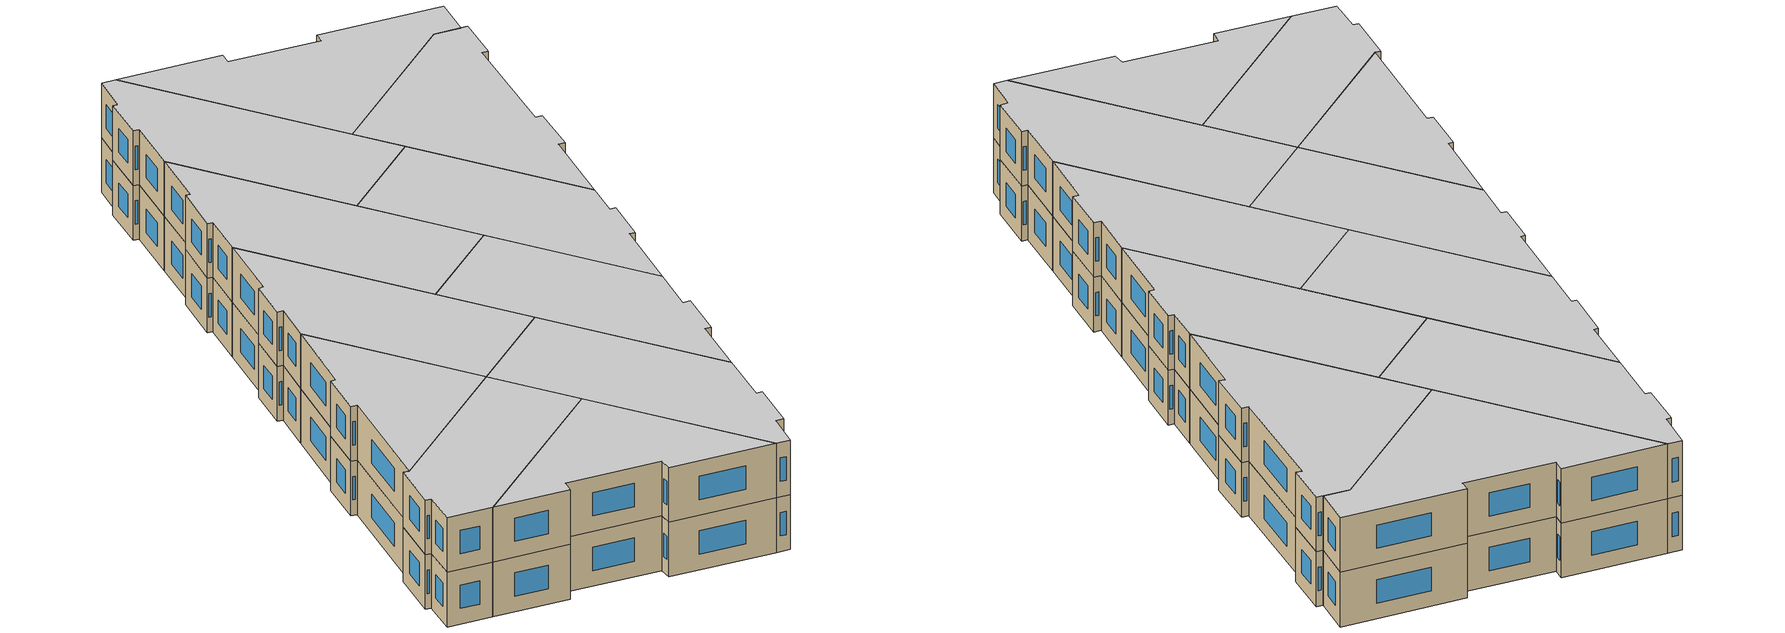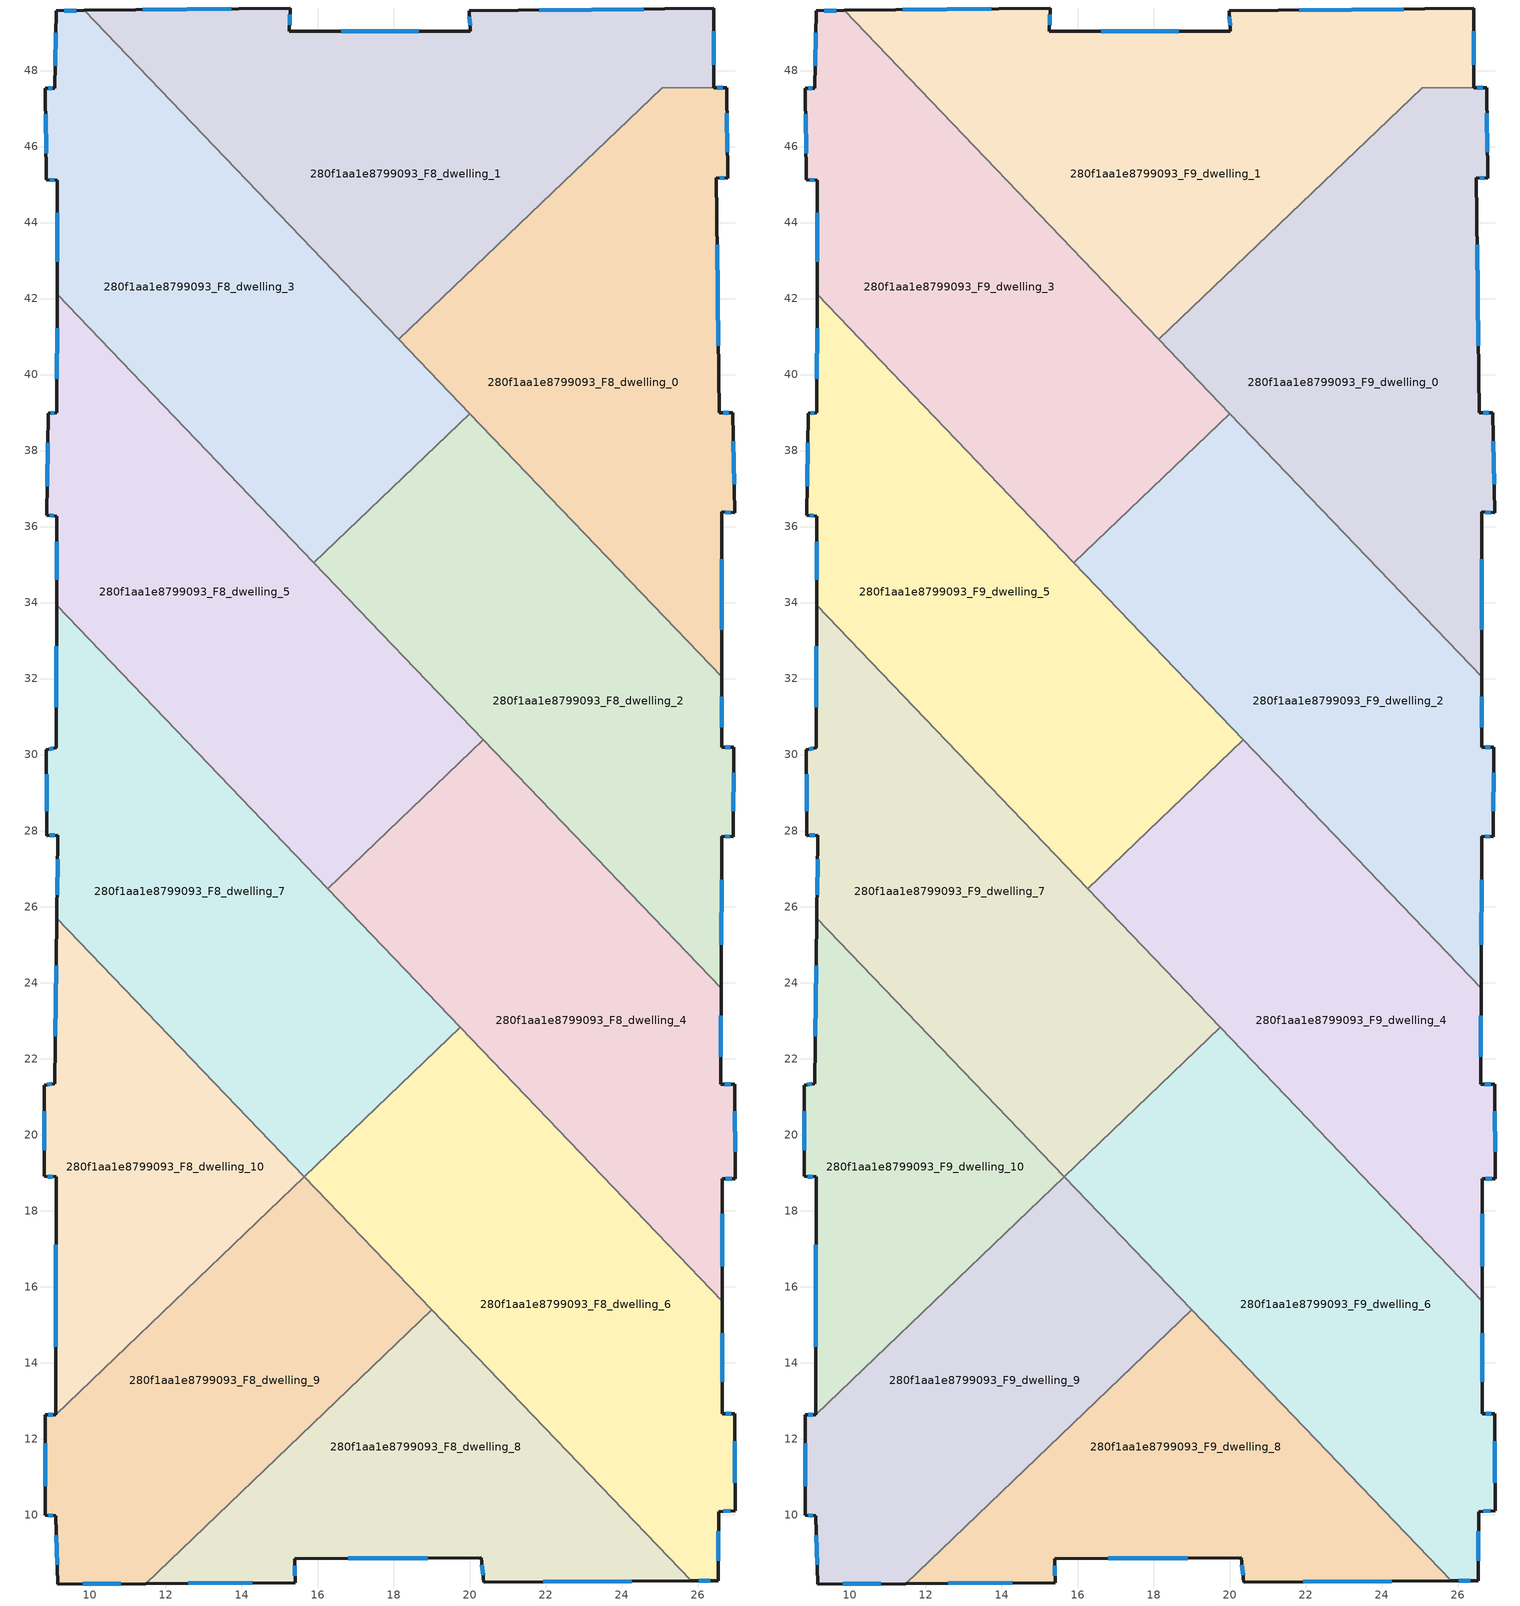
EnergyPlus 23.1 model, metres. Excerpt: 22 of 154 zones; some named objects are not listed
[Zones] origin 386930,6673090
280f1aa1e8799093_F8_dwelling_0
 floor to 280f1aa1e8799093_F7_dwelling_0 (EU_floor_Construction): 26.76,47.55 26.79,45.16 26.49,45.18 26.57,38.99 26.93,39 26.97,36.36 26.63,36.39 26.64,32.05 18.14,40.92 25.05,47.54 z24
 wall outside (EU_wall_Construction): 26.64,32.05 26.63,36.39 26.97,36.36 26.93,39 26.57,38.99 26.49,45.18 26.79,45.16 26.76,47.55 26.42,47.55 z24:27
 wall to 280f1aa1e8799093_F8_dwelling_1 (EU_wall_Construction): 26.42,47.55 25.05,47.54 18.14,40.92 z24:27
 wall to 280f1aa1e8799093_F8_dwelling_2 (EU_wall_Construction): 20.01,38.97 26.64,32.05 z24:27
 wall to 280f1aa1e8799093_F8_dwelling_3 (EU_wall_Construction): 18.14,40.92 20.01,38.97 z24:27
 window (EU_Window_Construction): 26.82,38.99 26.67,38.99 / 26.96,37.11 26.94,38.24 / 26.73,36.38 26.88,36.37 / 26.64,33.29 26.63,35.15 / 26.66,47.55 26.52,47.55 / 26.78,45.85 26.77,46.87 / 26.58,45.17 26.71,45.17 / 26.55,40.76 26.51,43.41 z24.86:26.14
280f1aa1e8799093_F8_dwelling_1
 floor to 280f1aa1e8799093_F7_dwelling_1 (EU_floor_Construction): 26.43,49.63 26.42,47.55 25.05,47.54 18.14,40.92 9.85,49.58 15.28,49.64 15.26,49.04 20.02,49.04 19.99,49.57 z24
 wall outside (EU_wall_Construction): 26.42,47.55 26.43,49.63 19.99,49.57 20.02,49.04 15.26,49.04 15.28,49.64 9.85,49.58 z24:27
 wall to 280f1aa1e8799093_F8_dwelling_3 (EU_wall_Construction): 9.85,49.58 18.14,40.92 z24:27
 window (EU_Window_Construction): 13.73,49.63 11.4,49.6 / 15.26,49.21 15.27,49.47 / 18.66,49.04 16.62,49.04 / 20,49.42 20.01,49.19 / 24.59,49.62 21.83,49.59 / 26.42,48.15 26.43,49.04 z24.86:26.14
280f1aa1e8799093_F8_dwelling_10
 floor to 280f1aa1e8799093_F7_dwelling_10 (EU_floor_Construction): 9.14,25.69 15.65,18.89 9.11,12.63 9.12,18.89 8.81,18.9 8.81,21.3 9.09,21.34 z24
 wall outside (EU_wall_Construction): 9.14,25.69 9.09,21.34 8.81,21.3 8.81,18.9 9.12,18.89 9.11,12.63 z24:27
 wall to 280f1aa1e8799093_F8_dwelling_7 (EU_wall_Construction): 15.65,18.89 9.14,25.69 z24:27
 wall to 280f1aa1e8799093_F8_dwelling_9 (EU_wall_Construction): 9.11,12.63 15.65,18.89 z24:27
 window (EU_Window_Construction): 9.01,21.33 8.89,21.31 / 9.13,24.45 9.1,22.59 / 9.11,17.1 9.11,14.42 / 8.9,18.9 9.03,18.89 / 8.81,20.62 8.81,19.59 z24.86:26.14
280f1aa1e8799093_F8_dwelling_2
 floor to 280f1aa1e8799093_F7_dwelling_2 (EU_floor_Construction): 26.64,32.05 26.64,30.2 26.95,30.19 26.94,27.84 26.63,27.85 26.62,23.85 15.9,35.04 20.01,38.97 z24
 wall outside (EU_wall_Construction): 26.62,23.85 26.63,27.85 26.94,27.84 26.95,30.19 26.64,30.2 26.64,32.05 z24:27
 wall to 280f1aa1e8799093_F8_dwelling_3 (EU_wall_Construction): 20.01,38.97 15.9,35.04 z24:27
 wall to 280f1aa1e8799093_F8_dwelling_4 (EU_wall_Construction): 20.36,30.39 26.62,23.85 z24:27
 wall to 280f1aa1e8799093_F8_dwelling_5 (EU_wall_Construction): 15.9,35.04 20.36,30.39 z24:27
 window (EU_Window_Construction): 26.62,24.99 26.63,26.71 / 26.64,30.72 26.64,31.52 / 26.86,30.19 26.73,30.19 / 26.94,28.51 26.94,29.52 / 26.72,27.85 26.85,27.84 z24.86:26.14
280f1aa1e8799093_F8_dwelling_3
 floor to 280f1aa1e8799093_F7_dwelling_3 (EU_floor_Construction): 9.85,49.58 20.01,38.97 15.9,35.04 9.14,42.11 9.15,45.11 8.87,45.13 8.84,47.53 9.09,47.54 9.12,49.57 z24
 wall outside (EU_wall_Construction): 9.85,49.58 9.12,49.57 9.09,47.54 8.84,47.53 8.87,45.13 9.15,45.11 9.14,42.11 z24:27
 wall to 280f1aa1e8799093_F8_dwelling_5 (EU_wall_Construction): 9.14,42.11 15.9,35.04 z24:27
 window (EU_Window_Construction): 8.84,46.85 8.86,45.82 / 9.02,47.54 8.91,47.53 / 9.12,48.99 9.1,48.12 / 9.65,49.58 9.33,49.57 / 9.14,44.25 9.14,42.96 / 8.95,45.12 9.07,45.12 z24.86:26.14
280f1aa1e8799093_F8_dwelling_4
 floor to 280f1aa1e8799093_F7_dwelling_4 (EU_floor_Construction): 26.62,23.85 26.61,21.33 26.98,21.32 26.99,18.84 26.65,18.83 26.65,15.62 16.27,26.47 20.36,30.38 z24
 wall outside (EU_wall_Construction): 26.65,15.62 26.65,18.83 26.99,18.84 26.98,21.32 26.61,21.33 26.62,23.85 z24:27
 wall to 280f1aa1e8799093_F8_dwelling_5 (EU_wall_Construction): 20.36,30.38 16.27,26.47 z24:27
 wall to 280f1aa1e8799093_F8_dwelling_6 (EU_wall_Construction): 19.76,22.82 26.65,15.62 z24:27
 wall to 280f1aa1e8799093_F8_dwelling_7 (EU_wall_Construction): 16.27,26.47 19.76,22.82 z24:27
 window (EU_Window_Construction): 26.65,16.54 26.65,17.92 / 26.61,22.05 26.61,23.13 / 26.87,21.32 26.71,21.33 / 26.99,19.55 26.98,20.61 / 26.74,18.83 26.89,18.84 z24.86:26.14
280f1aa1e8799093_F8_dwelling_5
 floor to 280f1aa1e8799093_F7_dwelling_5 (EU_floor_Construction): 9.14,42.11 20.36,30.38 16.27,26.47 9.13,33.92 9.14,36.28 8.87,36.3 8.91,38.98 9.14,39 z24
 wall outside (EU_wall_Construction): 9.14,42.11 9.14,39 8.91,38.98 8.87,36.3 9.14,36.28 9.13,33.92 z24:27
 wall to 280f1aa1e8799093_F8_dwelling_7 (EU_wall_Construction): 9.13,33.92 16.27,26.47 z24:27
 window (EU_Window_Construction): 8.9,38.21 8.88,37.06 / 9.08,38.99 8.98,38.98 / 9.14,41.22 9.14,39.89 / 9.14,35.6 9.13,34.6 / 8.95,36.29 9.06,36.28 z24.86:26.14
280f1aa1e8799093_F8_dwelling_6
 floor to 280f1aa1e8799093_F7_dwelling_6 (EU_floor_Construction): 26.65,15.62 26.65,12.66 26.97,12.66 26.98,10.11 26.55,10.08 26.54,8.26 25.83,8.26 15.65,18.89 19.76,22.82 z24
 wall outside (EU_wall_Construction): 25.83,8.26 26.54,8.26 26.55,10.08 26.98,10.11 26.97,12.66 26.65,12.66 26.65,15.62 z24:27
 wall to 280f1aa1e8799093_F8_dwelling_7 (EU_wall_Construction): 19.76,22.82 15.65,18.89 z24:27
 wall to 280f1aa1e8799093_F8_dwelling_8 (EU_wall_Construction): 19,15.39 25.83,8.26 z24:27
 wall to 280f1aa1e8799093_F8_dwelling_9 (EU_wall_Construction): 15.65,18.89 19,15.39 z24:27
 window (EU_Window_Construction): 26.54,8.78 26.55,9.56 / 26.03,8.26 26.33,8.26 / 26.65,13.5 26.65,14.77 / 26.88,12.66 26.74,12.66 / 26.98,10.84 26.97,11.93 / 26.68,10.09 26.86,10.1 z24.86:26.14
280f1aa1e8799093_F8_dwelling_7
 floor to 280f1aa1e8799093_F7_dwelling_7 (EU_floor_Construction): 9.13,33.92 19.76,22.82 15.65,18.89 9.14,25.69 9.17,27.88 8.88,27.87 8.87,30.12 9.12,30.18 z24
 wall outside (EU_wall_Construction): 9.13,33.92 9.12,30.18 8.87,30.12 8.88,27.87 9.17,27.88 9.14,25.69 z24:27
 window (EU_Window_Construction): 8.87,29.48 8.87,28.51 / 9.05,30.16 8.94,30.14 / 9.13,32.85 9.12,31.25 / 9.16,27.25 9.15,26.31 / 8.96,27.87 9.08,27.87 z24.86:26.14
280f1aa1e8799093_F8_dwelling_8
 floor to 280f1aa1e8799093_F7_dwelling_8 (EU_floor_Construction): 19,15.39 25.83,8.26 20.37,8.23 20.3,8.87 15.4,8.84 15.41,8.21 11.47,8.19 z24
 wall outside (EU_wall_Construction): 11.47,8.19 15.41,8.21 15.4,8.84 20.3,8.87 20.37,8.23 25.83,8.26 z24:27
 wall to 280f1aa1e8799093_F8_dwelling_9 (EU_wall_Construction): 19,15.39 11.47,8.19 z24:27
 window (EU_Window_Construction): 12.6,8.19 14.28,8.2 / 21.93,8.24 24.27,8.25 / 20.32,8.68 20.35,8.41 / 16.8,8.85 18.9,8.86 / 15.4,8.39 15.4,8.66 z24.86:26.14
280f1aa1e8799093_F8_dwelling_9
 floor to 280f1aa1e8799093_F7_dwelling_9 (EU_floor_Construction): 15.65,18.89 19,15.39 11.47,8.19 9.17,8.18 9.11,9.97 8.83,9.99 8.83,12.63 9.11,12.63 z24
 wall outside (EU_wall_Construction): 9.11,12.63 8.83,12.63 8.83,9.99 9.11,9.97 9.17,8.18 11.47,8.19 z24:27
 window (EU_Window_Construction): 9.03,12.63 8.91,12.63 / 9.83,8.18 10.81,8.18 / 9.12,9.46 9.15,8.69 / 8.91,9.99 9.03,9.98 / 8.83,11.88 8.83,10.75 z24.86:26.14
280f1aa1e8799093_F9_dwelling_0
 floor to 280f1aa1e8799093_F8_dwelling_0 (EU_floor_Construction): 26.76,47.55 26.79,45.16 26.49,45.18 26.57,38.99 26.93,39 26.97,36.36 26.63,36.39 26.64,32.05 18.14,40.92 25.05,47.54 z27
 wall outside (EU_wall_Construction): 26.64,32.05 26.63,36.39 26.97,36.36 26.93,39 26.57,38.99 26.49,45.18 26.79,45.16 26.76,47.55 26.42,47.55 z27:30
 wall to 280f1aa1e8799093_F9_dwelling_1 (EU_wall_Construction): 26.42,47.55 25.05,47.54 18.14,40.92 z27:30
 wall to 280f1aa1e8799093_F9_dwelling_2 (EU_wall_Construction): 20.01,38.97 26.64,32.05 z27:30
 wall to 280f1aa1e8799093_F9_dwelling_3 (EU_wall_Construction): 18.14,40.92 20.01,38.97 z27:30
 window (EU_Window_Construction): 26.82,38.99 26.67,38.99 / 26.96,37.11 26.94,38.24 / 26.73,36.38 26.88,36.37 / 26.64,33.29 26.63,35.15 / 26.66,47.55 26.52,47.55 / 26.78,45.85 26.77,46.87 / 26.58,45.17 26.71,45.17 / 26.55,40.76 26.51,43.41 z27.86:29.14
 ceiling to 280f1aa1e8799093_F10_dwelling_0 (EU_floor_Construction): 26.64,32.05 26.63,36.39 26.97,36.36 26.93,39 26.57,38.99 26.49,45.18 26.79,45.16 26.76,47.55 25.05,47.54 18.14,40.92 z30
280f1aa1e8799093_F9_dwelling_1
 floor to 280f1aa1e8799093_F8_dwelling_1 (EU_floor_Construction): 26.43,49.63 26.42,47.55 25.05,47.54 18.14,40.92 9.85,49.58 15.28,49.64 15.26,49.04 20.02,49.04 19.99,49.57 z27
 wall outside (EU_wall_Construction): 26.42,47.55 26.43,49.63 19.99,49.57 20.02,49.04 15.26,49.04 15.28,49.64 9.85,49.58 z27:30
 wall to 280f1aa1e8799093_F9_dwelling_3 (EU_wall_Construction): 9.85,49.58 18.14,40.92 z27:30
 window (EU_Window_Construction): 13.73,49.63 11.4,49.6 / 15.26,49.21 15.27,49.47 / 18.66,49.04 16.62,49.04 / 20,49.42 20.01,49.19 / 24.59,49.62 21.83,49.59 / 26.42,48.15 26.43,49.04 z27.86:29.14
 ceiling to 280f1aa1e8799093_F10_dwelling_1 (EU_floor_Construction): 26.42,47.55 26.43,49.63 19.99,49.57 20.02,49.04 15.26,49.04 15.28,49.64 9.85,49.58 18.14,40.92 25.05,47.54 z30
280f1aa1e8799093_F9_dwelling_10
 floor to 280f1aa1e8799093_F8_dwelling_10 (EU_floor_Construction): 9.14,25.69 15.65,18.89 9.11,12.63 9.12,18.89 8.81,18.9 8.81,21.3 9.09,21.34 z27
 wall outside (EU_wall_Construction): 9.14,25.69 9.09,21.34 8.81,21.3 8.81,18.9 9.12,18.89 9.11,12.63 z27:30
 wall to 280f1aa1e8799093_F9_dwelling_7 (EU_wall_Construction): 15.65,18.89 9.14,25.69 z27:30
 wall to 280f1aa1e8799093_F9_dwelling_9 (EU_wall_Construction): 9.11,12.63 15.65,18.89 z27:30
 window (EU_Window_Construction): 9.01,21.33 8.89,21.31 / 9.13,24.45 9.1,22.59 / 9.11,17.1 9.11,14.42 / 8.9,18.9 9.03,18.89 / 8.81,20.62 8.81,19.59 z27.86:29.14
 ceiling to 280f1aa1e8799093_F10_dwelling_10 (EU_floor_Construction): 15.65,18.89 9.14,25.69 9.09,21.34 8.81,21.3 8.81,18.9 9.12,18.89 9.11,12.63 z30
280f1aa1e8799093_F9_dwelling_2
 floor to 280f1aa1e8799093_F8_dwelling_2 (EU_floor_Construction): 26.64,32.05 26.64,30.2 26.95,30.19 26.94,27.84 26.63,27.85 26.62,23.85 15.9,35.04 20.01,38.97 z27
 wall outside (EU_wall_Construction): 26.62,23.85 26.63,27.85 26.94,27.84 26.95,30.19 26.64,30.2 26.64,32.05 z27:30
 wall to 280f1aa1e8799093_F9_dwelling_3 (EU_wall_Construction): 20.01,38.97 15.9,35.04 z27:30
 wall to 280f1aa1e8799093_F9_dwelling_4 (EU_wall_Construction): 20.36,30.39 26.62,23.85 z27:30
 wall to 280f1aa1e8799093_F9_dwelling_5 (EU_wall_Construction): 15.9,35.04 20.36,30.39 z27:30
 window (EU_Window_Construction): 26.62,24.99 26.63,26.71 / 26.64,30.72 26.64,31.52 / 26.86,30.19 26.73,30.19 / 26.94,28.51 26.94,29.52 / 26.72,27.85 26.85,27.84 z27.86:29.14
 ceiling to 280f1aa1e8799093_F10_dwelling_2 (EU_floor_Construction): 26.62,23.85 26.63,27.85 26.94,27.84 26.95,30.19 26.64,30.2 26.64,32.05 20.01,38.97 15.9,35.04 z30
280f1aa1e8799093_F9_dwelling_3
 floor to 280f1aa1e8799093_F8_dwelling_3 (EU_floor_Construction): 9.85,49.58 20.01,38.97 15.9,35.04 9.14,42.11 9.15,45.11 8.87,45.13 8.84,47.53 9.09,47.54 9.12,49.57 z27
 wall outside (EU_wall_Construction): 9.85,49.58 9.12,49.57 9.09,47.54 8.84,47.53 8.87,45.13 9.15,45.11 9.14,42.11 z27:30
 wall to 280f1aa1e8799093_F9_dwelling_5 (EU_wall_Construction): 9.14,42.11 15.9,35.04 z27:30
 window (EU_Window_Construction): 8.84,46.85 8.86,45.82 / 9.02,47.54 8.91,47.53 / 9.12,48.99 9.1,48.12 / 9.65,49.58 9.33,49.57 / 9.14,44.25 9.14,42.96 / 8.95,45.12 9.07,45.12 z27.86:29.14
 ceiling to 280f1aa1e8799093_F10_dwelling_3 (EU_floor_Construction): 20.01,38.97 9.85,49.58 9.12,49.57 9.09,47.54 8.84,47.53 8.87,45.13 9.15,45.11 9.14,42.11 15.9,35.04 z30
280f1aa1e8799093_F9_dwelling_4
 floor to 280f1aa1e8799093_F8_dwelling_4 (EU_floor_Construction): 26.62,23.85 26.61,21.33 26.98,21.32 26.99,18.84 26.65,18.83 26.65,15.62 16.27,26.47 20.36,30.38 z27
 wall outside (EU_wall_Construction): 26.65,15.62 26.65,18.83 26.99,18.84 26.98,21.32 26.61,21.33 26.62,23.85 z27:30
 wall to 280f1aa1e8799093_F9_dwelling_5 (EU_wall_Construction): 20.36,30.38 16.27,26.47 z27:30
 wall to 280f1aa1e8799093_F9_dwelling_6 (EU_wall_Construction): 19.76,22.82 26.65,15.62 z27:30
 wall to 280f1aa1e8799093_F9_dwelling_7 (EU_wall_Construction): 16.27,26.47 19.76,22.82 z27:30
 window (EU_Window_Construction): 26.65,16.54 26.65,17.92 / 26.61,22.05 26.61,23.13 / 26.87,21.32 26.71,21.33 / 26.99,19.55 26.98,20.61 / 26.74,18.83 26.89,18.84 z27.86:29.14
 ceiling to 280f1aa1e8799093_F10_dwelling_4 (EU_floor_Construction): 26.65,15.62 26.65,18.83 26.99,18.84 26.98,21.32 26.61,21.33 26.62,23.85 20.36,30.38 16.27,26.47 z30
280f1aa1e8799093_F9_dwelling_5
 floor to 280f1aa1e8799093_F8_dwelling_5 (EU_floor_Construction): 9.14,42.11 20.36,30.38 16.27,26.47 9.13,33.92 9.14,36.28 8.87,36.3 8.91,38.98 9.14,39 z27
 wall outside (EU_wall_Construction): 9.14,42.11 9.14,39 8.91,38.98 8.87,36.3 9.14,36.28 9.13,33.92 z27:30
 wall to 280f1aa1e8799093_F9_dwelling_7 (EU_wall_Construction): 9.13,33.92 16.27,26.47 z27:30
 window (EU_Window_Construction): 8.9,38.21 8.88,37.06 / 9.08,38.99 8.98,38.98 / 9.14,41.22 9.14,39.89 / 9.14,35.6 9.13,34.6 / 8.95,36.29 9.06,36.28 z27.86:29.14
 ceiling to 280f1aa1e8799093_F10_dwelling_5 (EU_floor_Construction): 20.36,30.38 9.14,42.11 9.14,39 8.91,38.98 8.87,36.3 9.14,36.28 9.13,33.92 16.27,26.47 z30
280f1aa1e8799093_F9_dwelling_6
 floor to 280f1aa1e8799093_F8_dwelling_6 (EU_floor_Construction): 26.65,15.62 26.65,12.66 26.97,12.66 26.98,10.11 26.55,10.08 26.54,8.26 25.83,8.26 15.65,18.89 19.76,22.82 z27
 wall outside (EU_wall_Construction): 25.83,8.26 26.54,8.26 26.55,10.08 26.98,10.11 26.97,12.66 26.65,12.66 26.65,15.62 z27:30
 wall to 280f1aa1e8799093_F9_dwelling_7 (EU_wall_Construction): 19.76,22.82 15.65,18.89 z27:30
 wall to 280f1aa1e8799093_F9_dwelling_8 (EU_wall_Construction): 19,15.39 25.83,8.26 z27:30
 wall to 280f1aa1e8799093_F9_dwelling_9 (EU_wall_Construction): 15.65,18.89 19,15.39 z27:30
 window (EU_Window_Construction): 26.54,8.78 26.55,9.56 / 26.03,8.26 26.33,8.26 / 26.65,13.5 26.65,14.77 / 26.88,12.66 26.74,12.66 / 26.98,10.84 26.97,11.93 / 26.68,10.09 26.86,10.1 z27.86:29.14
 ceiling to 280f1aa1e8799093_F10_dwelling_6 (EU_floor_Construction): 26.54,8.26 26.55,10.08 26.98,10.11 26.97,12.66 26.65,12.66 26.65,15.62 19.76,22.82 15.65,18.89 25.83,8.26 z30
280f1aa1e8799093_F9_dwelling_7
 floor to 280f1aa1e8799093_F8_dwelling_7 (EU_floor_Construction): 9.13,33.92 19.76,22.82 15.65,18.89 9.14,25.69 9.17,27.88 8.88,27.87 8.87,30.12 9.12,30.18 z27
 wall outside (EU_wall_Construction): 9.13,33.92 9.12,30.18 8.87,30.12 8.88,27.87 9.17,27.88 9.14,25.69 z27:30
 window (EU_Window_Construction): 8.87,29.48 8.87,28.51 / 9.05,30.16 8.94,30.14 / 9.13,32.85 9.12,31.25 / 9.16,27.25 9.15,26.31 / 8.96,27.87 9.08,27.87 z27.86:29.14
 ceiling to 280f1aa1e8799093_F10_dwelling_7 (EU_floor_Construction): 19.76,22.82 9.13,33.92 9.12,30.18 8.87,30.12 8.88,27.87 9.17,27.88 9.14,25.69 15.65,18.89 z30
280f1aa1e8799093_F9_dwelling_8
 floor to 280f1aa1e8799093_F8_dwelling_8 (EU_floor_Construction): 19,15.39 25.83,8.26 20.37,8.23 20.3,8.87 15.4,8.84 15.41,8.21 11.47,8.19 z27
 wall outside (EU_wall_Construction): 11.47,8.19 15.41,8.21 15.4,8.84 20.3,8.87 20.37,8.23 25.83,8.26 z27:30
 wall to 280f1aa1e8799093_F9_dwelling_9 (EU_wall_Construction): 19,15.39 11.47,8.19 z27:30
 window (EU_Window_Construction): 12.6,8.19 14.28,8.2 / 21.93,8.24 24.27,8.25 / 20.32,8.68 20.35,8.41 / 16.8,8.85 18.9,8.86 / 15.4,8.39 15.4,8.66 z27.86:29.14
 ceiling to 280f1aa1e8799093_F10_dwelling_8 (EU_floor_Construction): 25.83,8.26 19,15.39 11.47,8.19 15.41,8.21 15.4,8.84 20.3,8.87 20.37,8.23 z30
280f1aa1e8799093_F9_dwelling_9
 floor to 280f1aa1e8799093_F8_dwelling_9 (EU_floor_Construction): 15.65,18.89 19,15.39 11.47,8.19 9.17,8.18 9.11,9.97 8.83,9.99 8.83,12.63 9.11,12.63 z27
 wall outside (EU_wall_Construction): 9.11,12.63 8.83,12.63 8.83,9.99 9.11,9.97 9.17,8.18 11.47,8.19 z27:30
 window (EU_Window_Construction): 9.03,12.63 8.91,12.63 / 9.83,8.18 10.81,8.18 / 9.12,9.46 9.15,8.69 / 8.91,9.99 9.03,9.98 / 8.83,11.88 8.83,10.75 z27.86:29.14
 ceiling to 280f1aa1e8799093_F10_dwelling_9 (EU_floor_Construction): 19,15.39 15.65,18.89 9.11,12.63 8.83,12.63 8.83,9.99 9.11,9.97 9.17,8.18 11.47,8.19 z30
[Building]
EU S2 Campaign: North Axis=0; Terrain=City; Solar Distribution=FullExterior
[Site:Location]
Helsinki-Vantaa.AP: Latitude=60.317; Longitude=24.963; Time Zone=2; Elevation=54.6
[SizingPeriod:WeatherFileDays]
AnnualSizingPeriod: Begin Month=1; Begin Day of Month=1; End Month=12; End Day of Month=31; Day of Week for Start Day=Monday; Use Weather File Daylight Saving Period=No; Use Weather File Rain and Snow Indicators=No
[MATERIAL]
EU_InternalMass_Material: Roughness=MediumRough; Thickness=0.1; Conductivity=1; Density=1800; Specific Heat=900; Thermal Absorptance=0.9; Solar Absorptance=0.7; Visible Absorptance=0.7
[MATERIAL:NOMASS] Roughness=MediumRough; Thermal Absorptance=0.9; Solar Absorptance=0.7; Visible Absorptance=0.7
Name | Thermal Resistance
EU_wall_NoMass | 1.10183
EU_floor_NoMass | 1.70606
[WINDOWMATERIAL:SIMPLEGLAZINGSYSTEM]
EU_Window_SimpleGlazing: UFactor=3.11035; Solar Heat Gain Coefficient=0.8; Visible Transmittance=0.8
[CONSTRUCTION]
EU_wall_Construction: EU_wall_NoMass
EU_floor_Construction: EU_floor_NoMass
EU_Window_Construction: EU_Window_SimpleGlazing
EU_InternalMass_Construction: EU_InternalMass_Material
[ZONE] Type=1; Multiplier=1; Ceiling Height=autocalculate; Floor Area=autocalculate; Part of Total Floor Area=Yes
Name | Volume
280f1aa1e8799093_F8_dwelling_0; 280f1aa1e8799093_F9_dwelling_0 | 214.6875
280f1aa1e8799093_F8_dwelling_1; 280f1aa1e8799093_F9_dwelling_1 | 220.052
280f1aa1e8799093_F8_dwelling_10; 280f1aa1e8799093_F9_dwelling_10 | 130.581
280f1aa1e8799093_F8_dwelling_2; 280f1aa1e8799093_F9_dwelling_2 | 216.042
280f1aa1e8799093_F8_dwelling_3; 280f1aa1e8799093_F9_dwelling_3 | 218.72
280f1aa1e8799093_F8_dwelling_4; 280f1aa1e8799093_F9_dwelling_4 | 207.075
280f1aa1e8799093_F8_dwelling_5; 280f1aa1e8799093_F9_dwelling_5 | 227.642
280f1aa1e8799093_F8_dwelling_6; 280f1aa1e8799093_F9_dwelling_6 | 221.536
280f1aa1e8799093_F8_dwelling_7; 280f1aa1e8799093_F9_dwelling_7 | 213.204
280f1aa1e8799093_F8_dwelling_8; 280f1aa1e8799093_F9_dwelling_8 | 144.91
280f1aa1e8799093_F8_dwelling_9; 280f1aa1e8799093_F9_dwelling_9 | 159.262
[INTERNALMASS] Construction=EU_InternalMass_Construction
Name | Zone or ZoneList | Surface Area
280f1aa1e8799093_F8_dwelling_0_EU_InternalMass | 280f1aa1e8799093_F8_dwelling_0 | 71.5622
280f1aa1e8799093_F8_dwelling_1_EU_InternalMass | 280f1aa1e8799093_F8_dwelling_1 | 73.3507
280f1aa1e8799093_F8_dwelling_2_EU_InternalMass | 280f1aa1e8799093_F8_dwelling_2 | 72.0144
280f1aa1e8799093_F8_dwelling_3_EU_InternalMass | 280f1aa1e8799093_F8_dwelling_3 | 72.9069
280f1aa1e8799093_F8_dwelling_4_EU_InternalMass | 280f1aa1e8799093_F8_dwelling_4 | 69.0252
280f1aa1e8799093_F8_dwelling_5_EU_InternalMass | 280f1aa1e8799093_F8_dwelling_5 | 75.8806
280f1aa1e8799093_F8_dwelling_6_EU_InternalMass | 280f1aa1e8799093_F8_dwelling_6 | 73.8447
280f1aa1e8799093_F8_dwelling_7_EU_InternalMass | 280f1aa1e8799093_F8_dwelling_7 | 71.0675
280f1aa1e8799093_F8_dwelling_8_EU_InternalMass | 280f1aa1e8799093_F8_dwelling_8 | 48.3039
280f1aa1e8799093_F8_dwelling_9_EU_InternalMass | 280f1aa1e8799093_F8_dwelling_9 | 53.0879
280f1aa1e8799093_F8_dwelling_10_EU_InternalMass | 280f1aa1e8799093_F8_dwelling_10 | 43.5272
280f1aa1e8799093_F9_dwelling_0_EU_InternalMass | 280f1aa1e8799093_F9_dwelling_0 | 71.5622
280f1aa1e8799093_F9_dwelling_1_EU_InternalMass | 280f1aa1e8799093_F9_dwelling_1 | 73.3507
280f1aa1e8799093_F9_dwelling_2_EU_InternalMass | 280f1aa1e8799093_F9_dwelling_2 | 72.0144
280f1aa1e8799093_F9_dwelling_3_EU_InternalMass | 280f1aa1e8799093_F9_dwelling_3 | 72.9069
280f1aa1e8799093_F9_dwelling_4_EU_InternalMass | 280f1aa1e8799093_F9_dwelling_4 | 69.0252
280f1aa1e8799093_F9_dwelling_5_EU_InternalMass | 280f1aa1e8799093_F9_dwelling_5 | 75.8806
280f1aa1e8799093_F9_dwelling_6_EU_InternalMass | 280f1aa1e8799093_F9_dwelling_6 | 73.8447
280f1aa1e8799093_F9_dwelling_7_EU_InternalMass | 280f1aa1e8799093_F9_dwelling_7 | 71.0675
280f1aa1e8799093_F9_dwelling_8_EU_InternalMass | 280f1aa1e8799093_F9_dwelling_8 | 48.3039
280f1aa1e8799093_F9_dwelling_9_EU_InternalMass | 280f1aa1e8799093_F9_dwelling_9 | 53.0879
280f1aa1e8799093_F9_dwelling_10_EU_InternalMass | 280f1aa1e8799093_F9_dwelling_10 | 43.5272
[OTHEREQUIPMENT] Fuel Type=Electricity; Design Level Calculation Method=Watts/Area; Power per Zone Floor Area=1; Fraction Latent=0; Fraction Radiant=0; Fraction Lost=0; Carbon Dioxide Generation Rate=0; EndUse Subcategory=EU_Step8_InternalGains
Name | Zone or ZoneList or Space or SpaceList | Schedule
EU_Step8_InternalGain_280f1aa1e8799093_F8_dwelling_0_f000 | 280f1aa1e8799093_F8_dwelling_0 | EU_Step8_GainSchedule_280f1aa1e8799093_F8_dwelling_0_f000
EU_Step8_InternalGain_280f1aa1e8799093_F8_dwelling_1_f000 | 280f1aa1e8799093_F8_dwelling_1 | EU_Step8_GainSchedule_280f1aa1e8799093_F8_dwelling_1_f000
EU_Step8_InternalGain_280f1aa1e8799093_F8_dwelling_2_f000 | 280f1aa1e8799093_F8_dwelling_2 | EU_Step8_GainSchedule_280f1aa1e8799093_F8_dwelling_2_f000
EU_Step8_InternalGain_280f1aa1e8799093_F8_dwelling_3_f000 | 280f1aa1e8799093_F8_dwelling_3 | EU_Step8_GainSchedule_280f1aa1e8799093_F8_dwelling_3_f000
EU_Step8_InternalGain_280f1aa1e8799093_F8_dwelling_4_f000 | 280f1aa1e8799093_F8_dwelling_4 | EU_Step8_GainSchedule_280f1aa1e8799093_F8_dwelling_4_f000
EU_Step8_InternalGain_280f1aa1e8799093_F8_dwelling_5_f000 | 280f1aa1e8799093_F8_dwelling_5 | EU_Step8_GainSchedule_280f1aa1e8799093_F8_dwelling_5_f000
EU_Step8_InternalGain_280f1aa1e8799093_F8_dwelling_6_f000 | 280f1aa1e8799093_F8_dwelling_6 | EU_Step8_GainSchedule_280f1aa1e8799093_F8_dwelling_6_f000
EU_Step8_InternalGain_280f1aa1e8799093_F8_dwelling_7_f000 | 280f1aa1e8799093_F8_dwelling_7 | EU_Step8_GainSchedule_280f1aa1e8799093_F8_dwelling_7_f000
EU_Step8_InternalGain_280f1aa1e8799093_F8_dwelling_8_f000 | 280f1aa1e8799093_F8_dwelling_8 | EU_Step8_GainSchedule_280f1aa1e8799093_F8_dwelling_8_f000
EU_Step8_InternalGain_280f1aa1e8799093_F8_dwelling_9_f000 | 280f1aa1e8799093_F8_dwelling_9 | EU_Step8_GainSchedule_280f1aa1e8799093_F8_dwelling_9_f000
EU_Step8_InternalGain_280f1aa1e8799093_F8_dwelling_10_f000 | 280f1aa1e8799093_F8_dwelling_10 | EU_Step8_GainSchedule_280f1aa1e8799093_F8_dwelling_10_f000
EU_Step8_InternalGain_280f1aa1e8799093_F9_dwelling_0_f000 | 280f1aa1e8799093_F9_dwelling_0 | EU_Step8_GainSchedule_280f1aa1e8799093_F9_dwelling_0_f000
EU_Step8_InternalGain_280f1aa1e8799093_F9_dwelling_1_f000 | 280f1aa1e8799093_F9_dwelling_1 | EU_Step8_GainSchedule_280f1aa1e8799093_F9_dwelling_1_f000
EU_Step8_InternalGain_280f1aa1e8799093_F9_dwelling_2_f000 | 280f1aa1e8799093_F9_dwelling_2 | EU_Step8_GainSchedule_280f1aa1e8799093_F9_dwelling_2_f000
EU_Step8_InternalGain_280f1aa1e8799093_F9_dwelling_3_f000 | 280f1aa1e8799093_F9_dwelling_3 | EU_Step8_GainSchedule_280f1aa1e8799093_F9_dwelling_3_f000
EU_Step8_InternalGain_280f1aa1e8799093_F9_dwelling_4_f000 | 280f1aa1e8799093_F9_dwelling_4 | EU_Step8_GainSchedule_280f1aa1e8799093_F9_dwelling_4_f000
EU_Step8_InternalGain_280f1aa1e8799093_F9_dwelling_5_f000 | 280f1aa1e8799093_F9_dwelling_5 | EU_Step8_GainSchedule_280f1aa1e8799093_F9_dwelling_5_f000
EU_Step8_InternalGain_280f1aa1e8799093_F9_dwelling_6_f000 | 280f1aa1e8799093_F9_dwelling_6 | EU_Step8_GainSchedule_280f1aa1e8799093_F9_dwelling_6_f000
EU_Step8_InternalGain_280f1aa1e8799093_F9_dwelling_7_f000 | 280f1aa1e8799093_F9_dwelling_7 | EU_Step8_GainSchedule_280f1aa1e8799093_F9_dwelling_7_f000
EU_Step8_InternalGain_280f1aa1e8799093_F9_dwelling_8_f000 | 280f1aa1e8799093_F9_dwelling_8 | EU_Step8_GainSchedule_280f1aa1e8799093_F9_dwelling_8_f000
EU_Step8_InternalGain_280f1aa1e8799093_F9_dwelling_9_f000 | 280f1aa1e8799093_F9_dwelling_9 | EU_Step8_GainSchedule_280f1aa1e8799093_F9_dwelling_9_f000
EU_Step8_InternalGain_280f1aa1e8799093_F9_dwelling_10_f000 | 280f1aa1e8799093_F9_dwelling_10 | EU_Step8_GainSchedule_280f1aa1e8799093_F9_dwelling_10_f000
[ZONEVENTILATION:DESIGNFLOWRATE] Schedule=EU_AlwaysOn; Design Flow Rate Calculation Method=AirChanges/Hour; Air Changes per Hour=0.756316; Ventilation Type=Natural; Fan Pressure Rise=0; Fan Total Efficiency=1; Constant Term Coefficient=1; Temperature Term Coefficient=0; Velocity Term Coefficient=0; Velocity Squared Term Coefficient=0; Minimum Indoor Temperature=-100; Maximum Indoor Temperature=100; Delta Temperature=-100; Minimum Outdoor Temperature=-100; Maximum Outdoor Temperature=100; Maximum Wind Speed=40
Name | Zone or ZoneList or Space or SpaceList
EU_ConstantAir_280f1aa1e8799093_F8_dwelling_0 | 280f1aa1e8799093_F8_dwelling_0
EU_ConstantAir_280f1aa1e8799093_F8_dwelling_1 | 280f1aa1e8799093_F8_dwelling_1
EU_ConstantAir_280f1aa1e8799093_F8_dwelling_2 | 280f1aa1e8799093_F8_dwelling_2
EU_ConstantAir_280f1aa1e8799093_F8_dwelling_3 | 280f1aa1e8799093_F8_dwelling_3
EU_ConstantAir_280f1aa1e8799093_F8_dwelling_4 | 280f1aa1e8799093_F8_dwelling_4
EU_ConstantAir_280f1aa1e8799093_F8_dwelling_5 | 280f1aa1e8799093_F8_dwelling_5
EU_ConstantAir_280f1aa1e8799093_F8_dwelling_6 | 280f1aa1e8799093_F8_dwelling_6
EU_ConstantAir_280f1aa1e8799093_F8_dwelling_7 | 280f1aa1e8799093_F8_dwelling_7
EU_ConstantAir_280f1aa1e8799093_F8_dwelling_8 | 280f1aa1e8799093_F8_dwelling_8
EU_ConstantAir_280f1aa1e8799093_F8_dwelling_9 | 280f1aa1e8799093_F8_dwelling_9
EU_ConstantAir_280f1aa1e8799093_F8_dwelling_10 | 280f1aa1e8799093_F8_dwelling_10
EU_ConstantAir_280f1aa1e8799093_F9_dwelling_0 | 280f1aa1e8799093_F9_dwelling_0
EU_ConstantAir_280f1aa1e8799093_F9_dwelling_1 | 280f1aa1e8799093_F9_dwelling_1
EU_ConstantAir_280f1aa1e8799093_F9_dwelling_2 | 280f1aa1e8799093_F9_dwelling_2
EU_ConstantAir_280f1aa1e8799093_F9_dwelling_3 | 280f1aa1e8799093_F9_dwelling_3
EU_ConstantAir_280f1aa1e8799093_F9_dwelling_4 | 280f1aa1e8799093_F9_dwelling_4
EU_ConstantAir_280f1aa1e8799093_F9_dwelling_5 | 280f1aa1e8799093_F9_dwelling_5
EU_ConstantAir_280f1aa1e8799093_F9_dwelling_6 | 280f1aa1e8799093_F9_dwelling_6
EU_ConstantAir_280f1aa1e8799093_F9_dwelling_7 | 280f1aa1e8799093_F9_dwelling_7
EU_ConstantAir_280f1aa1e8799093_F9_dwelling_8 | 280f1aa1e8799093_F9_dwelling_8
EU_ConstantAir_280f1aa1e8799093_F9_dwelling_9 | 280f1aa1e8799093_F9_dwelling_9
EU_ConstantAir_280f1aa1e8799093_F9_dwelling_10 | 280f1aa1e8799093_F9_dwelling_10
[HVACTEMPLATE:ZONE:IDEALLOADSAIRSYSTEM] System Availability Schedule=EU_AlwaysOn; Maximum Heating Supply Air Temperature=50; Minimum Cooling Supply Air Temperature=13; Maximum Heating Supply Air Humidity Ratio=0.0156; Minimum Cooling Supply Air Humidity Ratio=0.0077; Heating Limit=NoLimit; Cooling Limit=NoLimit; Heating Availability Schedule=EU_AlwaysOn; Cooling Availability Schedule=EU_CoolingOff; Dehumidification Control Type=ConstantSensibleHeatRatio; Cooling Sensible Heat Ratio=0.7; Dehumidification Setpoint=60; Humidification Control Type=None; Humidification Setpoint=30; Outdoor Air Method=None; Outdoor Air Flow Rate per Person=0.00944; Outdoor Air Flow Rate per Zone Floor Area=0; Outdoor Air Flow Rate per Zone=0; Demand Controlled Ventilation Type=None; Outdoor Air Economizer Type=NoEconomizer; Heat Recovery Type=None; Sensible Heat Recovery Effectiveness=0.7; Latent Heat Recovery Effectiveness=0.65
Name | Template Thermostat
280f1aa1e8799093_F8_dwelling_0 | EU_HeatOnly_280f1aa1e8799093_F8_dwelling_0
280f1aa1e8799093_F8_dwelling_1 | EU_HeatOnly_280f1aa1e8799093_F8_dwelling_1
280f1aa1e8799093_F8_dwelling_2 | EU_HeatOnly_280f1aa1e8799093_F8_dwelling_2
280f1aa1e8799093_F8_dwelling_3 | EU_HeatOnly_280f1aa1e8799093_F8_dwelling_3
280f1aa1e8799093_F8_dwelling_4 | EU_HeatOnly_280f1aa1e8799093_F8_dwelling_4
280f1aa1e8799093_F8_dwelling_5 | EU_HeatOnly_280f1aa1e8799093_F8_dwelling_5
280f1aa1e8799093_F8_dwelling_6 | EU_HeatOnly_280f1aa1e8799093_F8_dwelling_6
280f1aa1e8799093_F8_dwelling_7 | EU_HeatOnly_280f1aa1e8799093_F8_dwelling_7
280f1aa1e8799093_F8_dwelling_8 | EU_HeatOnly_280f1aa1e8799093_F8_dwelling_8
280f1aa1e8799093_F8_dwelling_9 | EU_HeatOnly_280f1aa1e8799093_F8_dwelling_9
280f1aa1e8799093_F8_dwelling_10 | EU_HeatOnly_280f1aa1e8799093_F8_dwelling_10
280f1aa1e8799093_F9_dwelling_0 | EU_HeatOnly_280f1aa1e8799093_F9_dwelling_0
280f1aa1e8799093_F9_dwelling_1 | EU_HeatOnly_280f1aa1e8799093_F9_dwelling_1
280f1aa1e8799093_F9_dwelling_2 | EU_HeatOnly_280f1aa1e8799093_F9_dwelling_2
280f1aa1e8799093_F9_dwelling_3 | EU_HeatOnly_280f1aa1e8799093_F9_dwelling_3
280f1aa1e8799093_F9_dwelling_4 | EU_HeatOnly_280f1aa1e8799093_F9_dwelling_4
280f1aa1e8799093_F9_dwelling_5 | EU_HeatOnly_280f1aa1e8799093_F9_dwelling_5
280f1aa1e8799093_F9_dwelling_6 | EU_HeatOnly_280f1aa1e8799093_F9_dwelling_6
280f1aa1e8799093_F9_dwelling_7 | EU_HeatOnly_280f1aa1e8799093_F9_dwelling_7
280f1aa1e8799093_F9_dwelling_8 | EU_HeatOnly_280f1aa1e8799093_F9_dwelling_8
280f1aa1e8799093_F9_dwelling_9 | EU_HeatOnly_280f1aa1e8799093_F9_dwelling_9
280f1aa1e8799093_F9_dwelling_10 | EU_HeatOnly_280f1aa1e8799093_F9_dwelling_10
[SIZING:ZONE] Zone Cooling Design Supply Air Temperature Input Method=SupplyAirTemperature; Zone Cooling Design Supply Air Temperature=13; Zone Heating Design Supply Air Temperature Input Method=SupplyAirTemperature; Zone Heating Design Supply Air Temperature=50; Zone Cooling Design Supply Air Humidity Ratio=0.008; Zone Heating Design Supply Air Humidity Ratio=0.008; Cooling Design Air Flow Method=DesignDay; Cooling Design Air Flow Rate=0; Cooling Minimum Air Flow per Zone Floor Area=0.000762; Cooling Minimum Air Flow=0; Cooling Minimum Air Flow Fraction=0.2; Heating Design Air Flow Method=DesignDay; Heating Design Air Flow Rate=0; Heating Maximum Air Flow per Zone Floor Area=0.002032; Heating Maximum Air Flow=0.141576; Heating Maximum Air Flow Fraction=0.3; Account for Dedicated Outdoor Air System=No; Dedicated Outdoor Air System Control Strategy=NeutralSupplyAir; Dedicated Outdoor Air Low Setpoint Temperature for Design=autosize; Dedicated Outdoor Air High Setpoint Temperature for Design=autosize; Zone Load Sizing Method=Sensible Load Only No Latent Load; Zone Latent Cooling Design Supply Air Humidity Ratio Input Method=HumidityRatioDifference; Zone Cooling Design Supply Air Humidity Ratio Difference=0.005; Zone Latent Heating Design Supply Air Humidity Ratio Input Method=HumidityRatioDifference; Zone Humidification Design Supply Air Humidity Ratio Difference=0.005
280f1aa1e8799093_F8_dwelling_0; 280f1aa1e8799093_F8_dwelling_1; 280f1aa1e8799093_F8_dwelling_2; 280f1aa1e8799093_F8_dwelling_3; 280f1aa1e8799093_F8_dwelling_4; 280f1aa1e8799093_F8_dwelling_5; 280f1aa1e8799093_F8_dwelling_6; 280f1aa1e8799093_F8_dwelling_7; 280f1aa1e8799093_F8_dwelling_8; 280f1aa1e8799093_F8_dwelling_9; 280f1aa1e8799093_F8_dwelling_10; 280f1aa1e8799093_F9_dwelling_0; 280f1aa1e8799093_F9_dwelling_1; 280f1aa1e8799093_F9_dwelling_2; 280f1aa1e8799093_F9_dwelling_3; 280f1aa1e8799093_F9_dwelling_4; 280f1aa1e8799093_F9_dwelling_5; 280f1aa1e8799093_F9_dwelling_6; 280f1aa1e8799093_F9_dwelling_7; 280f1aa1e8799093_F9_dwelling_8; 280f1aa1e8799093_F9_dwelling_9; 280f1aa1e8799093_F9_dwelling_10
[SCHEDULE:CONSTANT]
Name | Hourly Value
EU_AlwaysOn | 1
EU_CoolingOff | 0
[SCHEDULE:FILE] Column Number=1; Rows to Skip at Top=0; Number of Hours of Data=8760; Column Separator=Comma; Interpolate to Timestep=No; Minutes per Item=60; Adjust Schedule for Daylight Savings=Yes
Name | File
EU_Step8_GainSchedule_280f1aa1e8799093_F8_dwelling_0_f000 | ../../schedules/280f1aa1e8799093/280f1aa1e8799093_F8_dwelling_0_f000_gain.csv
EU_Step8_GainSchedule_280f1aa1e8799093_F8_dwelling_1_f000 | ../../schedules/280f1aa1e8799093/280f1aa1e8799093_F8_dwelling_1_f000_gain.csv
EU_Step8_GainSchedule_280f1aa1e8799093_F8_dwelling_2_f000 | ../../schedules/280f1aa1e8799093/280f1aa1e8799093_F8_dwelling_2_f000_gain.csv
EU_Step8_GainSchedule_280f1aa1e8799093_F8_dwelling_3_f000 | ../../schedules/280f1aa1e8799093/280f1aa1e8799093_F8_dwelling_3_f000_gain.csv
EU_Step8_GainSchedule_280f1aa1e8799093_F8_dwelling_4_f000 | ../../schedules/280f1aa1e8799093/280f1aa1e8799093_F8_dwelling_4_f000_gain.csv
EU_Step8_GainSchedule_280f1aa1e8799093_F8_dwelling_5_f000 | ../../schedules/280f1aa1e8799093/280f1aa1e8799093_F8_dwelling_5_f000_gain.csv
EU_Step8_GainSchedule_280f1aa1e8799093_F8_dwelling_6_f000 | ../../schedules/280f1aa1e8799093/280f1aa1e8799093_F8_dwelling_6_f000_gain.csv
EU_Step8_GainSchedule_280f1aa1e8799093_F8_dwelling_7_f000 | ../../schedules/280f1aa1e8799093/280f1aa1e8799093_F8_dwelling_7_f000_gain.csv
EU_Step8_GainSchedule_280f1aa1e8799093_F8_dwelling_8_f000 | ../../schedules/280f1aa1e8799093/280f1aa1e8799093_F8_dwelling_8_f000_gain.csv
EU_Step8_GainSchedule_280f1aa1e8799093_F8_dwelling_9_f000 | ../../schedules/280f1aa1e8799093/280f1aa1e8799093_F8_dwelling_9_f000_gain.csv
EU_Step8_GainSchedule_280f1aa1e8799093_F8_dwelling_10_f000 | ../../schedules/280f1aa1e8799093/280f1aa1e8799093_F8_dwelling_10_f000_gain.csv
EU_Step8_GainSchedule_280f1aa1e8799093_F9_dwelling_0_f000 | ../../schedules/280f1aa1e8799093/280f1aa1e8799093_F9_dwelling_0_f000_gain.csv
EU_Step8_GainSchedule_280f1aa1e8799093_F9_dwelling_1_f000 | ../../schedules/280f1aa1e8799093/280f1aa1e8799093_F9_dwelling_1_f000_gain.csv
EU_Step8_GainSchedule_280f1aa1e8799093_F9_dwelling_2_f000 | ../../schedules/280f1aa1e8799093/280f1aa1e8799093_F9_dwelling_2_f000_gain.csv
EU_Step8_GainSchedule_280f1aa1e8799093_F9_dwelling_3_f000 | ../../schedules/280f1aa1e8799093/280f1aa1e8799093_F9_dwelling_3_f000_gain.csv
EU_Step8_GainSchedule_280f1aa1e8799093_F9_dwelling_4_f000 | ../../schedules/280f1aa1e8799093/280f1aa1e8799093_F9_dwelling_4_f000_gain.csv
EU_Step8_GainSchedule_280f1aa1e8799093_F9_dwelling_5_f000 | ../../schedules/280f1aa1e8799093/280f1aa1e8799093_F9_dwelling_5_f000_gain.csv
EU_Step8_GainSchedule_280f1aa1e8799093_F9_dwelling_6_f000 | ../../schedules/280f1aa1e8799093/280f1aa1e8799093_F9_dwelling_6_f000_gain.csv
EU_Step8_GainSchedule_280f1aa1e8799093_F9_dwelling_7_f000 | ../../schedules/280f1aa1e8799093/280f1aa1e8799093_F9_dwelling_7_f000_gain.csv
EU_Step8_GainSchedule_280f1aa1e8799093_F9_dwelling_8_f000 | ../../schedules/280f1aa1e8799093/280f1aa1e8799093_F9_dwelling_8_f000_gain.csv
EU_Step8_GainSchedule_280f1aa1e8799093_F9_dwelling_9_f000 | ../../schedules/280f1aa1e8799093/280f1aa1e8799093_F9_dwelling_9_f000_gain.csv
EU_Step8_GainSchedule_280f1aa1e8799093_F9_dwelling_10_f000 | ../../schedules/280f1aa1e8799093/280f1aa1e8799093_F9_dwelling_10_f000_gain.csv
